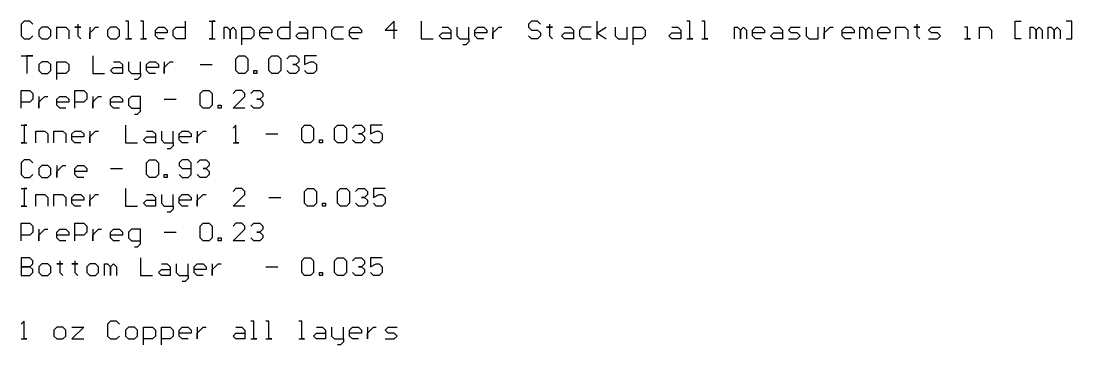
# Model space of a CAD drawing. Header units: millimetres. Extents: x 4 to 93, y 20 to 126.
# Drawn here: x 4.1 to 93.4, y 98.4 to 125.9 of the extents above; entities that cross this region are included whole.
import ezdxf

# ---------------------------------------------------------------- set-up
doc = ezdxf.new("R2010")
doc.units = ezdxf.units.MM
doc.layers.add('Mechanical2', color=216, linetype='Continuous')

msp = doc.modelspace()

# ---------------------------------------------------------------- linework, layer by layer
at = {"layer": 'Mechanical2'}
for p, q in [((4.322, 125.947), (4.068, 125.693)), ((4.068, 125.693), (4.068, 124.677)), ((4.83, 125.947), (4.322, 125.947)), ((5.084, 125.693), (4.83, 125.947)), ((5.846, 125.439), (5.592, 125.185)), ((5.592, 125.185), (5.592, 124.677)), ((6.354, 125.439), (5.846, 125.439)), ((6.608, 125.185), (6.354, 125.439)), ((6.608, 124.677), (6.608, 125.185)), ((7.115, 124.424), (7.115, 125.439)), ((7.115, 125.439), (7.877, 125.439)), ((7.877, 125.439), (8.131, 125.185)), ((8.131, 125.185), (8.131, 124.424)), ((8.893, 125.439), (8.639, 125.439)), ((8.639, 125.439), (9.147, 125.439)), ((8.893, 125.693), (8.893, 125.439)), ((9.147, 125.439), (8.893, 125.439)), ((8.893, 125.439), (8.893, 124.677)), ((9.909, 125.439), (9.909, 124.424)), ((9.909, 124.931), (10.162, 125.185)), ((10.162, 125.185), (10.416, 125.439)), ((10.416, 125.439), (10.67, 125.439)), ((11.686, 125.439), (11.432, 125.185)), ((11.432, 125.185), (11.432, 124.677)), ((12.194, 125.439), (11.686, 125.439)), ((12.448, 125.185), (12.194, 125.439)), ((12.448, 124.677), (12.448, 125.185)), ((13.209, 125.947), (12.956, 125.947)), ((13.209, 124.424), (13.209, 125.947)), ((14.479, 125.947), (14.225, 125.947)), ((14.479, 124.424), (14.479, 125.947)), ((15.495, 125.185), (15.749, 125.439)), ((15.495, 124.677), (15.495, 125.185)), ((15.749, 125.439), (16.256, 125.439)), ((16.256, 125.439), (16.51, 125.185)), ((16.51, 125.185), (16.51, 124.931)), ((17.018, 125.185), (17.272, 125.439)), ((17.018, 124.677), (17.018, 125.185)), ((17.272, 125.439), (18.034, 125.439)), ((18.034, 125.947), (18.034, 124.424)), ((20.065, 125.947), (20.573, 125.947)), ((20.573, 125.947), (20.319, 125.947)), ((20.319, 125.947), (20.319, 124.424)), ((21.335, 124.424), (21.335, 125.439)), ((21.335, 125.439), (21.589, 125.439)), ((21.589, 125.439), (21.843, 125.185)), ((21.843, 125.185), (22.097, 125.439)), ((21.843, 125.185), (21.843, 124.424)), ((21.843, 124.424), (21.843, 125.185)), ((22.097, 125.439), (22.35, 125.185)), ((22.35, 125.185), (22.35, 124.424)), ((22.858, 123.916), (22.858, 125.439)), ((22.858, 125.439), (23.62, 125.439)), ((23.62, 125.439), (23.874, 125.185)), ((23.874, 125.185), (23.874, 124.677)), ((24.382, 125.185), (24.636, 125.439)), ((24.382, 124.677), (24.382, 125.185)), ((24.636, 125.439), (25.144, 125.439)), ((25.144, 125.439), (25.397, 125.185)), ((25.397, 125.185), (25.397, 124.931)), ((25.905, 125.185), (26.159, 125.439)), ((25.905, 124.677), (25.905, 125.185)), ((26.159, 125.439), (26.921, 125.439)), ((26.921, 125.947), (26.921, 124.424)), ((27.683, 125.439), (28.191, 125.439)), ((28.191, 125.439), (28.445, 125.185)), ((28.445, 125.185), (28.445, 124.424)), ((28.952, 124.424), (28.952, 125.439)), ((28.952, 125.439), (29.714, 125.439)), ((29.714, 125.439), (29.968, 125.185)), ((29.968, 125.185), (29.968, 124.424)), ((30.73, 125.439), (30.476, 125.185)), ((30.476, 125.185), (30.476, 124.677)), ((31.492, 125.439), (30.73, 125.439)), ((31.999, 125.185), (32.253, 125.439)), ((31.999, 124.677), (31.999, 125.185)), ((32.253, 125.439), (32.761, 125.439)), ((32.761, 125.439), (33.015, 125.185)), ((33.015, 125.185), (33.015, 124.931)), ((35.808, 125.947), (35.046, 125.185)), ((35.046, 125.185), (36.062, 125.185)), ((35.808, 124.424), (35.808, 125.947)), ((38.093, 125.947), (38.093, 124.424)), ((39.871, 125.439), (40.379, 125.439)), ((40.379, 125.439), (40.633, 125.185)), ((40.633, 125.185), (40.633, 124.424)), ((41.14, 125.439), (41.14, 124.677)), ((42.156, 124.424), (42.156, 125.439)), ((42.664, 125.185), (42.918, 125.439)), ((42.664, 124.677), (42.664, 125.185)), ((42.918, 125.439), (43.426, 125.439)), ((43.426, 125.439), (43.68, 125.185)), ((43.68, 125.185), (43.68, 124.931)), ((44.187, 125.439), (44.187, 124.424)), ((44.187, 124.931), (44.441, 125.185)), ((44.441, 125.185), (44.695, 125.439)), ((44.695, 125.439), (44.949, 125.439)), ((47.488, 125.947), (47.234, 125.693)), ((47.234, 125.693), (47.234, 125.439)), ((47.234, 125.439), (47.488, 125.185)), ((47.996, 125.947), (47.488, 125.947)), ((47.488, 125.185), (47.996, 125.185)), ((48.25, 125.693), (47.996, 125.947)), ((47.996, 125.185), (48.25, 124.931)), ((49.012, 125.439), (48.758, 125.439)), ((48.758, 125.439), (49.266, 125.439)), ((49.012, 125.693), (49.012, 125.439)), ((49.266, 125.439), (49.012, 125.439)), ((49.012, 125.439), (49.012, 124.677)), ((50.281, 125.439), (50.789, 125.439)), ((50.789, 125.439), (51.043, 125.185)), ((51.043, 125.185), (51.043, 124.424)), ((51.805, 125.439), (51.551, 125.185)), ((51.551, 125.185), (51.551, 124.677)), ((52.567, 125.439), (51.805, 125.439)), ((53.075, 124.424), (53.075, 125.947)), ((53.075, 124.931), (53.836, 125.439)), ((54.598, 125.439), (54.598, 124.677)), ((55.614, 124.424), (55.614, 125.439)), ((56.122, 123.916), (56.122, 125.439)), ((56.122, 125.439), (56.883, 125.439)), ((56.883, 125.439), (57.137, 125.185)), ((57.137, 125.185), (57.137, 124.677)), ((59.422, 125.439), (59.93, 125.439)), ((59.93, 125.439), (60.184, 125.185)), ((60.184, 125.185), (60.184, 124.424)), ((60.946, 125.947), (60.692, 125.947)), ((60.946, 124.424), (60.946, 125.947)), ((62.216, 125.947), (61.962, 125.947)), ((62.216, 124.424), (62.216, 125.947)), ((64.755, 124.424), (64.755, 125.439)), ((64.755, 125.439), (65.009, 125.439)), ((65.009, 125.439), (65.263, 125.185)), ((65.263, 125.185), (65.517, 125.439)), ((65.263, 125.185), (65.263, 124.424)), ((65.263, 124.424), (65.263, 125.185)), ((65.517, 125.439), (65.77, 125.185)), ((65.77, 125.185), (65.77, 124.424)), ((66.278, 125.185), (66.532, 125.439)), ((66.278, 124.677), (66.278, 125.185)), ((66.532, 125.439), (67.04, 125.439)), ((67.04, 125.439), (67.294, 125.185)), ((67.294, 125.185), (67.294, 124.931)), ((68.056, 125.439), (68.564, 125.439)), ((68.564, 125.439), (68.817, 125.185)), ((68.817, 125.185), (68.817, 124.424)), ((69.325, 125.185), (69.579, 125.439)), ((69.579, 124.931), (69.325, 125.185)), ((69.579, 125.439), (70.341, 125.439)), ((70.849, 125.439), (70.849, 124.677)), ((71.864, 124.424), (71.864, 125.439)), ((72.372, 125.439), (72.372, 124.424)), ((72.372, 124.931), (72.626, 125.185)), ((72.626, 125.185), (72.88, 125.439)), ((72.88, 125.439), (73.134, 125.439)), ((73.896, 125.185), (74.15, 125.439)), ((73.896, 124.677), (73.896, 125.185)), ((74.15, 125.439), (74.658, 125.439)), ((74.658, 125.439), (74.911, 125.185)), ((74.911, 125.185), (74.911, 124.931)), ((75.419, 124.424), (75.419, 125.439)), ((75.419, 125.439), (75.673, 125.439)), ((75.673, 125.439), (75.927, 125.185)), ((75.927, 125.185), (76.181, 125.439)), ((75.927, 125.185), (75.927, 124.424)), ((75.927, 124.424), (75.927, 125.185)), ((76.181, 125.439), (76.435, 125.185)), ((76.435, 125.185), (76.435, 124.424)), ((76.943, 125.185), (77.197, 125.439)), ((76.943, 124.677), (76.943, 125.185)), ((77.197, 125.439), (77.705, 125.439)), ((77.705, 125.439), (77.958, 125.185)), ((77.958, 125.185), (77.958, 124.931)), ((78.466, 124.424), (78.466, 125.439)), ((78.466, 125.439), (79.228, 125.439)), ((79.228, 125.439), (79.482, 125.185)), ((79.482, 125.185), (79.482, 124.424)), ((80.244, 125.439), (79.99, 125.439)), ((79.99, 125.439), (80.498, 125.439)), ((80.244, 125.693), (80.244, 125.439)), ((80.498, 125.439), (80.244, 125.439)), ((80.244, 125.439), (80.244, 124.677)), ((81.259, 125.185), (81.513, 125.439)), ((81.513, 124.931), (81.259, 125.185)), ((81.513, 125.439), (82.275, 125.439)), ((84.56, 125.439), (84.306, 125.439)), ((84.56, 124.424), (84.56, 125.439)), ((85.576, 124.424), (85.576, 125.439)), ((85.576, 125.439), (86.338, 125.439)), ((86.338, 125.439), (86.592, 125.185)), ((86.592, 125.185), (86.592, 124.424)), ((88.623, 124.424), (88.623, 125.947)), ((88.623, 125.947), (89.131, 125.947)), ((89.893, 124.424), (89.893, 125.439)), ((89.893, 125.439), (90.147, 125.439)), ((90.147, 125.439), (90.4, 125.185)), ((90.4, 125.185), (90.654, 125.439)), ((90.4, 125.185), (90.4, 124.424)), ((90.4, 124.424), (90.4, 125.185)), ((90.654, 125.439), (90.908, 125.185)), ((90.908, 125.185), (90.908, 124.424)), ((91.416, 124.424), (91.416, 125.439)), ((91.416, 125.439), (91.67, 125.439)), ((91.67, 125.439), (91.924, 125.185)), ((91.924, 125.185), (92.178, 125.439)), ((91.924, 125.185), (91.924, 124.424)), ((91.924, 124.424), (91.924, 125.185)), ((92.178, 125.439), (92.432, 125.185)), ((92.432, 125.185), (92.432, 124.424)), ((93.447, 125.947), (92.94, 125.947)), ((93.447, 124.424), (93.447, 125.947)), ((4.068, 124.677), (4.322, 124.424)), ((4.322, 124.424), (4.83, 124.424)), ((4.83, 124.424), (5.084, 124.677)), ((5.592, 124.677), (5.846, 124.424)), ((5.846, 124.424), (6.354, 124.424)), ((6.354, 124.424), (6.608, 124.677)), ((8.893, 124.677), (9.147, 124.424)), ((9.909, 124.424), (9.909, 124.931)), ((11.432, 124.677), (11.686, 124.424)), ((11.686, 124.424), (12.194, 124.424)), ((12.194, 124.424), (12.448, 124.677)), ((12.956, 124.424), (13.463, 124.424)), ((13.463, 124.424), (13.209, 124.424)), ((14.225, 124.424), (14.733, 124.424)), ((14.733, 124.424), (14.479, 124.424)), ((16.51, 124.931), (15.495, 124.931)), ((15.749, 124.424), (15.495, 124.677)), ((16.256, 124.424), (15.749, 124.424)), ((17.272, 124.424), (17.018, 124.677)), ((18.034, 124.424), (17.272, 124.424)), ((20.319, 124.424), (20.065, 124.424)), ((20.065, 124.424), (20.573, 124.424)), ((23.62, 124.424), (22.858, 124.424)), ((23.874, 124.677), (23.62, 124.424)), ((25.397, 124.931), (24.382, 124.931)), ((24.636, 124.424), (24.382, 124.677)), ((25.144, 124.424), (24.636, 124.424)), ((26.159, 124.424), (25.905, 124.677)), ((26.921, 124.424), (26.159, 124.424)), ((27.429, 124.677), (27.683, 124.931)), ((27.683, 124.424), (27.429, 124.677)), ((27.683, 124.931), (28.445, 124.931)), ((28.445, 124.424), (27.683, 124.424)), ((30.476, 124.677), (30.73, 124.424)), ((30.73, 124.424), (31.492, 124.424)), ((33.015, 124.931), (31.999, 124.931)), ((32.253, 124.424), (31.999, 124.677)), ((32.761, 124.424), (32.253, 124.424)), ((38.093, 124.424), (39.109, 124.424)), ((39.617, 124.677), (39.871, 124.931)), ((39.871, 124.424), (39.617, 124.677)), ((39.871, 124.931), (40.633, 124.931)), ((40.633, 124.424), (39.871, 124.424)), ((41.14, 124.677), (41.394, 124.424)), ((41.394, 124.424), (42.156, 124.424)), ((42.156, 124.424), (42.156, 124.17)), ((43.68, 124.931), (42.664, 124.931)), ((42.918, 124.424), (42.664, 124.677)), ((43.426, 124.424), (42.918, 124.424)), ((44.187, 124.424), (44.187, 124.931)), ((47.488, 124.424), (47.234, 124.677)), ((47.996, 124.424), (47.488, 124.424)), ((48.25, 124.677), (47.996, 124.424)), ((48.25, 124.931), (48.25, 124.677)), ((49.012, 124.677), (49.266, 124.424)), ((50.028, 124.677), (50.281, 124.931)), ((50.281, 124.424), (50.028, 124.677)), ((50.281, 124.931), (51.043, 124.931)), ((51.043, 124.424), (50.281, 124.424)), ((51.551, 124.677), (51.805, 124.424)), ((51.805, 124.424), (52.567, 124.424)), ((53.075, 124.931), (53.836, 124.424)), ((54.598, 124.677), (54.852, 124.424)), ((54.852, 124.424), (55.614, 124.424)), ((56.883, 124.424), (56.122, 124.424)), ((57.137, 124.677), (56.883, 124.424)), ((59.169, 124.677), (59.422, 124.931)), ((59.422, 124.424), (59.169, 124.677)), ((59.422, 124.931), (60.184, 124.931)), ((60.184, 124.424), (59.422, 124.424)), ((60.692, 124.424), (61.2, 124.424)), ((61.2, 124.424), (60.946, 124.424)), ((61.962, 124.424), (62.47, 124.424)), ((62.47, 124.424), (62.216, 124.424)), ((67.294, 124.931), (66.278, 124.931)), ((66.532, 124.424), (66.278, 124.677)), ((67.04, 124.424), (66.532, 124.424)), ((67.802, 124.677), (68.056, 124.931)), ((68.056, 124.424), (67.802, 124.677)), ((68.056, 124.931), (68.817, 124.931)), ((68.817, 124.424), (68.056, 124.424)), ((69.325, 124.424), (70.087, 124.424)), ((70.087, 124.931), (69.579, 124.931)), ((70.341, 124.677), (70.087, 124.931)), ((70.087, 124.424), (70.341, 124.677)), ((70.849, 124.677), (71.103, 124.424)), ((71.103, 124.424), (71.864, 124.424)), ((72.372, 124.424), (72.372, 124.931)), ((74.911, 124.931), (73.896, 124.931)), ((74.15, 124.424), (73.896, 124.677)), ((74.658, 124.424), (74.15, 124.424)), ((77.958, 124.931), (76.943, 124.931)), ((77.197, 124.424), (76.943, 124.677)), ((77.705, 124.424), (77.197, 124.424)), ((80.244, 124.677), (80.498, 124.424)), ((81.259, 124.424), (82.021, 124.424)), ((82.021, 124.931), (81.513, 124.931)), ((82.275, 124.677), (82.021, 124.931)), ((82.021, 124.424), (82.275, 124.677)), ((84.306, 124.424), (84.814, 124.424)), ((84.814, 124.424), (84.56, 124.424)), ((89.131, 124.424), (88.623, 124.424)), ((92.94, 124.424), (93.447, 124.424)), ((41.902, 123.916), (41.648, 123.916)), ((42.156, 124.17), (41.902, 123.916)), ((4.068, 123.001), (5.084, 123.001)), ((5.084, 123.001), (4.576, 123.001)), ((4.576, 123.001), (4.576, 121.478)), ((5.846, 122.494), (5.592, 122.24)), ((6.354, 122.494), (5.846, 122.494)), ((6.608, 122.24), (6.354, 122.494)), ((7.115, 120.97), (7.115, 122.494)), ((7.115, 122.494), (7.877, 122.494)), ((7.877, 122.494), (8.131, 122.24)), ((10.162, 123.001), (10.162, 121.478)), ((11.94, 122.494), (12.448, 122.494)), ((12.448, 122.494), (12.702, 122.24)), ((13.209, 122.494), (13.209, 121.732)), ((14.225, 121.478), (14.225, 122.494)), ((14.733, 122.24), (14.987, 122.494)), ((14.987, 122.494), (15.495, 122.494)), ((15.495, 122.494), (15.749, 122.24)), ((16.256, 122.494), (16.256, 121.478)), ((16.51, 122.24), (16.764, 122.494)), ((16.764, 122.494), (17.018, 122.494)), ((22.35, 122.747), (22.604, 123.001)), ((22.35, 121.732), (22.35, 122.747)), ((22.604, 123.001), (23.112, 123.001)), ((23.112, 123.001), (23.366, 122.747)), ((23.366, 122.747), (23.366, 121.732)), ((25.144, 122.747), (25.397, 123.001)), ((25.144, 121.732), (25.144, 122.747)), ((25.397, 123.001), (25.905, 123.001)), ((25.905, 123.001), (26.159, 122.747)), ((26.159, 122.747), (26.159, 121.732)), ((26.667, 122.747), (26.921, 123.001)), ((26.921, 123.001), (27.429, 123.001)), ((27.429, 123.001), (27.683, 122.747)), ((27.683, 122.494), (27.429, 122.24)), ((27.683, 122.747), (27.683, 122.494)), ((29.206, 123.001), (28.191, 123.001)), ((28.191, 123.001), (28.191, 122.24)), ((28.191, 122.24), (28.698, 122.494)), ((28.698, 122.494), (28.952, 122.494)), ((28.952, 122.494), (29.206, 122.24)), ((5.592, 122.24), (5.592, 121.732)), ((5.592, 121.732), (5.846, 121.478)), ((6.354, 121.478), (6.608, 121.732)), ((6.608, 121.732), (6.608, 122.24)), ((8.131, 121.732), (7.877, 121.478)), ((8.131, 122.24), (8.131, 121.732)), ((11.686, 121.732), (11.94, 121.986)), ((11.94, 121.478), (11.686, 121.732)), ((11.94, 121.986), (12.702, 121.986)), ((12.702, 122.24), (12.702, 121.478)), ((13.209, 121.732), (13.463, 121.478)), ((14.733, 121.732), (14.733, 122.24)), ((15.749, 121.986), (14.733, 121.986)), ((14.987, 121.478), (14.733, 121.732)), ((15.749, 122.24), (15.749, 121.986)), ((16.256, 121.986), (16.51, 122.24)), ((16.256, 121.478), (16.256, 121.986)), ((19.303, 122.24), (20.319, 122.24)), ((22.604, 121.478), (22.35, 121.732)), ((23.366, 121.732), (23.112, 121.478)), ((23.874, 121.478), (23.874, 121.732)), ((23.874, 121.732), (24.128, 121.732)), ((24.128, 121.732), (24.128, 121.478)), ((25.397, 121.478), (25.144, 121.732)), ((26.159, 121.732), (25.905, 121.478)), ((26.921, 121.478), (26.667, 121.732)), ((27.429, 122.24), (27.175, 122.24)), ((27.175, 122.24), (27.429, 122.24)), ((27.429, 122.24), (27.683, 121.986)), ((27.683, 121.732), (27.429, 121.478)), ((27.683, 121.986), (27.683, 121.732)), ((28.445, 121.478), (28.191, 121.732)), ((29.206, 121.732), (28.952, 121.478)), ((29.206, 122.24), (29.206, 121.732)), ((5.846, 121.478), (6.354, 121.478)), ((7.877, 121.478), (7.115, 121.478)), ((10.162, 121.478), (11.178, 121.478)), ((12.702, 121.478), (11.94, 121.478)), ((13.463, 121.478), (14.225, 121.478)), ((13.971, 120.97), (13.717, 120.97)), ((14.225, 121.224), (13.971, 120.97)), ((14.225, 121.478), (14.225, 121.224)), ((15.495, 121.478), (14.987, 121.478)), ((23.112, 121.478), (22.604, 121.478)), ((24.128, 121.478), (23.874, 121.478)), ((25.905, 121.478), (25.397, 121.478)), ((27.429, 121.478), (26.921, 121.478)), ((28.952, 121.478), (28.445, 121.478)), ((4.068, 118.532), (4.068, 120.056)), ((4.068, 120.056), (4.83, 120.056)), ((4.83, 120.056), (5.084, 119.802)), ((5.084, 119.802), (5.084, 119.294)), ((8.639, 118.532), (8.639, 120.056)), ((8.639, 120.056), (9.401, 120.056)), ((9.401, 120.056), (9.655, 119.802)), ((9.655, 119.802), (9.655, 119.294)), ((19.303, 119.802), (19.557, 120.056)), ((19.303, 118.786), (19.303, 119.802)), ((19.557, 120.056), (20.065, 120.056)), ((20.065, 120.056), (20.319, 119.802)), ((20.319, 119.802), (20.319, 118.786)), ((22.35, 120.056), (22.097, 119.802)), ((22.858, 120.056), (22.35, 120.056)), ((23.112, 119.802), (22.858, 120.056)), ((23.112, 119.548), (23.112, 119.802)), ((23.62, 119.802), (23.874, 120.056)), ((23.874, 120.056), (24.382, 120.056)), ((24.382, 120.056), (24.636, 119.802)), ((24.636, 119.802), (24.636, 119.548)), ((4.83, 119.04), (4.068, 119.04)), ((5.084, 119.294), (4.83, 119.04)), ((5.592, 119.548), (5.592, 118.532)), ((5.592, 119.04), (5.846, 119.294)), ((5.592, 118.532), (5.592, 119.04)), ((5.846, 119.294), (6.1, 119.548)), ((6.1, 119.548), (6.354, 119.548)), ((7.115, 119.294), (7.369, 119.548)), ((7.115, 118.786), (7.115, 119.294)), ((8.131, 119.04), (7.115, 119.04)), ((7.369, 119.548), (7.877, 119.548)), ((7.877, 119.548), (8.131, 119.294)), ((8.131, 119.294), (8.131, 119.04)), ((9.401, 119.04), (8.639, 119.04)), ((9.655, 119.294), (9.401, 119.04)), ((10.162, 119.548), (10.162, 118.532)), ((10.162, 119.04), (10.416, 119.294)), ((10.162, 118.532), (10.162, 119.04)), ((10.416, 119.294), (10.67, 119.548)), ((10.67, 119.548), (10.924, 119.548)), ((11.686, 119.294), (11.94, 119.548)), ((11.686, 118.786), (11.686, 119.294)), ((12.702, 119.04), (11.686, 119.04)), ((11.94, 119.548), (12.448, 119.548)), ((12.448, 119.548), (12.702, 119.294)), ((12.702, 119.294), (12.702, 119.04)), ((13.463, 119.548), (13.209, 119.294)), ((13.209, 119.294), (13.209, 118.786)), ((14.225, 119.548), (13.463, 119.548)), ((14.225, 118.278), (14.225, 119.548)), ((16.256, 119.294), (17.272, 119.294)), ((22.097, 118.532), (23.112, 119.548)), ((24.382, 119.294), (24.128, 119.294)), ((24.128, 119.294), (24.382, 119.294)), ((24.636, 119.548), (24.382, 119.294)), ((24.382, 119.294), (24.636, 119.04)), ((24.636, 119.04), (24.636, 118.786)), ((7.369, 118.532), (7.115, 118.786)), ((7.877, 118.532), (7.369, 118.532)), ((11.94, 118.532), (11.686, 118.786)), ((12.448, 118.532), (11.94, 118.532)), ((13.209, 118.786), (13.463, 118.532)), ((13.463, 118.532), (14.225, 118.532)), ((13.717, 118.024), (13.971, 118.024)), ((13.971, 118.024), (14.225, 118.278)), ((19.557, 118.532), (19.303, 118.786)), ((20.065, 118.532), (19.557, 118.532)), ((20.319, 118.786), (20.065, 118.532)), ((20.827, 118.532), (20.827, 118.786)), ((20.827, 118.786), (21.081, 118.786)), ((21.081, 118.532), (20.827, 118.532)), ((21.081, 118.786), (21.081, 118.532)), ((23.112, 118.532), (22.097, 118.532)), ((23.874, 118.532), (23.62, 118.786)), ((24.382, 118.532), (23.874, 118.532)), ((24.636, 118.786), (24.382, 118.532)), ((4.068, 117.11), (4.576, 117.11)), ((4.576, 117.11), (4.322, 117.11)), ((4.322, 117.11), (4.322, 115.587)), ((12.956, 117.11), (12.956, 115.587)), ((22.35, 117.11), (22.097, 116.856)), ((22.35, 115.587), (22.35, 117.11)), ((27.937, 116.856), (28.191, 117.11)), ((28.191, 117.11), (28.698, 117.11)), ((28.698, 117.11), (28.952, 116.856)), ((30.73, 116.856), (30.984, 117.11)), ((30.984, 117.11), (31.492, 117.11)), ((31.492, 117.11), (31.745, 116.856)), ((32.253, 116.856), (32.507, 117.11)), ((32.507, 117.11), (33.015, 117.11)), ((33.015, 117.11), (33.269, 116.856)), ((34.792, 117.11), (33.777, 117.11)), ((33.777, 117.11), (33.777, 116.348)), ((5.338, 115.587), (5.338, 116.602)), ((5.338, 116.602), (6.1, 116.602)), ((6.1, 116.602), (6.354, 116.348)), ((6.354, 116.348), (6.354, 115.587)), ((6.861, 115.587), (6.861, 116.602)), ((6.861, 116.602), (7.623, 116.602)), ((7.623, 116.602), (7.877, 116.348)), ((7.877, 116.348), (7.877, 115.587)), ((8.385, 116.348), (8.639, 116.602)), ((8.385, 115.841), (8.385, 116.348)), ((8.639, 116.602), (9.147, 116.602)), ((9.147, 116.602), (9.401, 116.348)), ((9.401, 116.348), (9.401, 116.094)), ((9.909, 116.602), (9.909, 115.587)), ((9.909, 116.094), (10.162, 116.348)), ((10.162, 116.348), (10.416, 116.602)), ((10.416, 116.602), (10.67, 116.602)), ((14.733, 116.602), (15.241, 116.602)), ((15.241, 116.602), (15.495, 116.348)), ((15.495, 116.348), (15.495, 115.587)), ((16.003, 116.602), (16.003, 115.841)), ((17.018, 115.587), (17.018, 116.602)), ((17.526, 116.348), (17.78, 116.602)), ((17.526, 115.841), (17.526, 116.348)), ((17.78, 116.602), (18.288, 116.602)), ((18.288, 116.602), (18.542, 116.348)), ((18.542, 116.348), (18.542, 116.094)), ((19.05, 116.602), (19.05, 115.587)), ((19.05, 116.094), (19.303, 116.348)), ((19.303, 116.348), (19.557, 116.602)), ((19.557, 116.602), (19.811, 116.602)), ((24.89, 116.348), (25.905, 116.348)), ((27.937, 115.841), (27.937, 116.856)), ((28.952, 116.856), (28.952, 115.841)), ((30.73, 115.841), (30.73, 116.856)), ((31.745, 116.856), (31.745, 115.841)), ((33.015, 116.348), (32.761, 116.348)), ((32.761, 116.348), (33.015, 116.348)), ((33.269, 116.602), (33.015, 116.348)), ((33.015, 116.348), (33.269, 116.094)), ((33.269, 116.856), (33.269, 116.602)), ((33.777, 116.348), (34.285, 116.602)), ((34.285, 116.602), (34.539, 116.602)), ((34.539, 116.602), (34.792, 116.348)), ((34.792, 116.348), (34.792, 115.841)), ((4.322, 115.587), (4.068, 115.587)), ((4.068, 115.587), (4.576, 115.587)), ((9.401, 116.094), (8.385, 116.094)), ((8.639, 115.587), (8.385, 115.841)), ((9.147, 115.587), (8.639, 115.587)), ((9.909, 115.587), (9.909, 116.094)), ((12.956, 115.587), (13.971, 115.587)), ((14.479, 115.841), (14.733, 116.094)), ((14.733, 115.587), (14.479, 115.841)), ((14.733, 116.094), (15.495, 116.094)), ((15.495, 115.587), (14.733, 115.587)), ((16.003, 115.841), (16.256, 115.587)), ((16.256, 115.587), (17.018, 115.587)), ((17.018, 115.333), (16.764, 115.079)), ((17.018, 115.587), (17.018, 115.333)), ((18.542, 116.094), (17.526, 116.094)), ((17.78, 115.587), (17.526, 115.841)), ((18.288, 115.587), (17.78, 115.587)), ((19.05, 115.587), (19.05, 116.094)), ((22.097, 115.587), (22.604, 115.587)), ((22.604, 115.587), (22.35, 115.587)), ((28.191, 115.587), (27.937, 115.841)), ((28.698, 115.587), (28.191, 115.587)), ((28.952, 115.841), (28.698, 115.587)), ((29.46, 115.587), (29.46, 115.841)), ((29.46, 115.841), (29.714, 115.841)), ((29.714, 115.587), (29.46, 115.587)), ((29.714, 115.841), (29.714, 115.587)), ((30.984, 115.587), (30.73, 115.841)), ((31.492, 115.587), (30.984, 115.587)), ((31.745, 115.841), (31.492, 115.587)), ((32.507, 115.587), (32.253, 115.841)), ((33.015, 115.587), (32.507, 115.587)), ((33.269, 115.841), (33.015, 115.587)), ((33.269, 116.094), (33.269, 115.841)), ((34.031, 115.587), (33.777, 115.841)), ((34.539, 115.587), (34.031, 115.587)), ((34.792, 115.841), (34.539, 115.587)), ((16.764, 115.079), (16.51, 115.079)), ((4.322, 114.164), (4.068, 113.911)), ((4.068, 113.911), (4.068, 112.895)), ((4.83, 114.164), (4.322, 114.164)), ((5.084, 113.911), (4.83, 114.164)), ((5.846, 113.657), (5.592, 113.403)), ((6.354, 113.657), (5.846, 113.657)), ((6.608, 113.403), (6.354, 113.657)), ((7.115, 113.657), (7.115, 112.641)), ((7.369, 113.403), (7.623, 113.657)), ((7.623, 113.657), (7.877, 113.657)), ((8.639, 113.403), (8.893, 113.657)), ((8.893, 113.657), (9.401, 113.657)), ((9.401, 113.657), (9.655, 113.403)), ((14.733, 113.911), (14.987, 114.164)), ((14.733, 112.895), (14.733, 113.911)), ((14.987, 114.164), (15.495, 114.164)), ((15.495, 114.164), (15.749, 113.911)), ((15.749, 113.911), (15.749, 112.895)), ((17.78, 114.164), (17.526, 113.911)), ((17.526, 113.911), (17.526, 113.657)), ((17.526, 113.657), (17.78, 113.403)), ((18.288, 114.164), (17.78, 114.164)), ((18.542, 113.911), (18.288, 114.164)), ((18.542, 112.895), (18.542, 113.911)), ((19.05, 113.911), (19.303, 114.164)), ((19.303, 114.164), (19.811, 114.164)), ((19.811, 114.164), (20.065, 113.911)), ((20.065, 113.657), (19.811, 113.403)), ((20.065, 113.911), (20.065, 113.657)), ((4.068, 112.895), (4.322, 112.641)), ((4.322, 112.641), (4.83, 112.641)), ((4.83, 112.641), (5.084, 112.895)), ((5.592, 113.403), (5.592, 112.895)), ((5.592, 112.895), (5.846, 112.641)), ((5.846, 112.641), (6.354, 112.641)), ((6.354, 112.641), (6.608, 112.895)), ((6.608, 112.895), (6.608, 113.403)), ((7.115, 113.149), (7.369, 113.403)), ((7.115, 112.641), (7.115, 113.149)), ((8.639, 112.895), (8.639, 113.403)), ((9.655, 113.149), (8.639, 113.149)), ((8.893, 112.641), (8.639, 112.895)), ((9.401, 112.641), (8.893, 112.641)), ((9.655, 113.403), (9.655, 113.149)), ((11.686, 113.403), (12.702, 113.403)), ((14.987, 112.641), (14.733, 112.895)), ((15.495, 112.641), (14.987, 112.641)), ((15.749, 112.895), (15.495, 112.641)), ((16.256, 112.641), (16.256, 112.895)), ((16.256, 112.895), (16.51, 112.895)), ((16.51, 112.641), (16.256, 112.641)), ((16.51, 112.895), (16.51, 112.641)), ((17.526, 112.895), (17.78, 112.641)), ((17.78, 113.403), (18.542, 113.403)), ((17.78, 112.641), (18.288, 112.641)), ((18.288, 112.641), (18.542, 112.895)), ((19.303, 112.641), (19.05, 112.895)), ((19.811, 112.641), (19.303, 112.641)), ((19.811, 113.403), (19.557, 113.403)), ((19.557, 113.403), (19.811, 113.403)), ((19.811, 113.403), (20.065, 113.149)), ((20.065, 112.895), (19.811, 112.641)), ((20.065, 113.149), (20.065, 112.895)), ((4.068, 111.727), (4.576, 111.727)), ((4.576, 111.727), (4.322, 111.727)), ((4.322, 111.727), (4.322, 110.203)), ((12.956, 111.727), (12.956, 110.203)), ((22.35, 111.727), (22.097, 111.473)), ((22.858, 111.727), (22.35, 111.727)), ((23.112, 111.473), (22.858, 111.727)), ((28.191, 111.473), (28.445, 111.727)), ((28.445, 111.727), (28.952, 111.727)), ((28.952, 111.727), (29.206, 111.473)), ((30.984, 111.473), (31.238, 111.727)), ((31.238, 111.727), (31.745, 111.727)), ((31.745, 111.727), (31.999, 111.473)), ((32.507, 111.473), (32.761, 111.727)), ((32.761, 111.727), (33.269, 111.727)), ((33.269, 111.727), (33.523, 111.473)), ((35.046, 111.727), (34.031, 111.727)), ((34.031, 111.727), (34.031, 110.965)), ((5.338, 110.203), (5.338, 111.219)), ((5.338, 111.219), (6.1, 111.219)), ((6.1, 111.219), (6.354, 110.965)), ((6.354, 110.965), (6.354, 110.203)), ((6.861, 110.203), (6.861, 111.219)), ((6.861, 111.219), (7.623, 111.219)), ((7.623, 111.219), (7.877, 110.965)), ((7.877, 110.965), (7.877, 110.203)), ((8.385, 110.965), (8.639, 111.219)), ((8.385, 110.457), (8.385, 110.965)), ((8.639, 111.219), (9.147, 111.219)), ((9.147, 111.219), (9.401, 110.965)), ((9.401, 110.965), (9.401, 110.711)), ((9.909, 111.219), (9.909, 110.203)), ((9.909, 110.711), (10.162, 110.965)), ((10.162, 110.965), (10.416, 111.219)), ((10.416, 111.219), (10.67, 111.219)), ((14.733, 111.219), (15.241, 111.219)), ((15.241, 111.219), (15.495, 110.965)), ((15.495, 110.965), (15.495, 110.203)), ((16.003, 111.219), (16.003, 110.457)), ((17.018, 110.203), (17.018, 111.219)), ((17.526, 110.965), (17.78, 111.219)), ((17.526, 110.457), (17.526, 110.965)), ((17.78, 111.219), (18.288, 111.219)), ((18.288, 111.219), (18.542, 110.965)), ((18.542, 110.965), (18.542, 110.711)), ((19.05, 111.219), (19.05, 110.203)), ((19.05, 110.711), (19.303, 110.965)), ((19.303, 110.965), (19.557, 111.219)), ((19.557, 111.219), (19.811, 111.219)), ((22.097, 110.203), (23.112, 111.219)), ((23.112, 111.219), (23.112, 111.473)), ((25.144, 110.965), (26.159, 110.965)), ((28.191, 110.457), (28.191, 111.473)), ((29.206, 111.473), (29.206, 110.457)), ((30.984, 110.457), (30.984, 111.473)), ((31.999, 111.473), (31.999, 110.457)), ((33.269, 110.965), (33.015, 110.965)), ((33.015, 110.965), (33.269, 110.965)), ((33.523, 111.219), (33.269, 110.965)), ((33.269, 110.965), (33.523, 110.711)), ((33.523, 111.473), (33.523, 111.219)), ((34.031, 110.965), (34.539, 111.219)), ((34.539, 111.219), (34.792, 111.219)), ((34.792, 111.219), (35.046, 110.965)), ((35.046, 110.965), (35.046, 110.457)), ((4.322, 110.203), (4.068, 110.203)), ((4.068, 110.203), (4.576, 110.203)), ((9.401, 110.711), (8.385, 110.711)), ((8.639, 110.203), (8.385, 110.457)), ((9.147, 110.203), (8.639, 110.203)), ((9.909, 110.203), (9.909, 110.711)), ((12.956, 110.203), (13.971, 110.203)), ((14.479, 110.457), (14.733, 110.711)), ((14.733, 110.203), (14.479, 110.457)), ((14.733, 110.711), (15.495, 110.711)), ((15.495, 110.203), (14.733, 110.203)), ((16.003, 110.457), (16.256, 110.203)), ((16.256, 110.203), (17.018, 110.203)), ((17.018, 109.949), (16.764, 109.695)), ((17.018, 110.203), (17.018, 109.949)), ((18.542, 110.711), (17.526, 110.711)), ((17.78, 110.203), (17.526, 110.457)), ((18.288, 110.203), (17.78, 110.203)), ((19.05, 110.203), (19.05, 110.711)), ((23.112, 110.203), (22.097, 110.203)), ((28.445, 110.203), (28.191, 110.457)), ((28.952, 110.203), (28.445, 110.203)), ((29.206, 110.457), (28.952, 110.203)), ((29.714, 110.203), (29.714, 110.457)), ((29.714, 110.457), (29.968, 110.457)), ((29.968, 110.203), (29.714, 110.203)), ((29.968, 110.457), (29.968, 110.203)), ((31.238, 110.203), (30.984, 110.457)), ((31.745, 110.203), (31.238, 110.203)), ((31.999, 110.457), (31.745, 110.203)), ((32.761, 110.203), (32.507, 110.457)), ((33.269, 110.203), (32.761, 110.203)), ((33.523, 110.457), (33.269, 110.203)), ((33.523, 110.711), (33.523, 110.457)), ((34.285, 110.203), (34.031, 110.457)), ((34.792, 110.203), (34.285, 110.203)), ((35.046, 110.457), (34.792, 110.203)), ((16.764, 109.695), (16.51, 109.695)), ((4.068, 107.258), (4.068, 108.781)), ((4.068, 108.781), (4.83, 108.781)), ((4.83, 108.781), (5.084, 108.527)), ((5.084, 108.527), (5.084, 108.019)), ((5.592, 108.273), (5.592, 107.258)), ((5.846, 108.019), (6.1, 108.273)), ((6.1, 108.273), (6.354, 108.273)), ((7.115, 108.019), (7.369, 108.273)), ((7.369, 108.273), (7.877, 108.273)), ((7.877, 108.273), (8.131, 108.019)), ((8.639, 107.258), (8.639, 108.781)), ((8.639, 108.781), (9.401, 108.781)), ((9.401, 108.781), (9.655, 108.527)), ((9.655, 108.527), (9.655, 108.019)), ((10.162, 108.273), (10.162, 107.258)), ((10.416, 108.019), (10.67, 108.273)), ((10.67, 108.273), (10.924, 108.273)), ((11.686, 108.019), (11.94, 108.273)), ((11.94, 108.273), (12.448, 108.273)), ((12.448, 108.273), (12.702, 108.019)), ((13.463, 108.273), (13.209, 108.019)), ((14.225, 108.273), (13.463, 108.273)), ((14.225, 107.004), (14.225, 108.273)), ((19.303, 108.527), (19.557, 108.781)), ((19.303, 107.511), (19.303, 108.527)), ((19.557, 108.781), (20.065, 108.781)), ((20.065, 108.781), (20.319, 108.527)), ((20.319, 108.527), (20.319, 107.511)), ((22.35, 108.781), (22.097, 108.527)), ((22.097, 107.258), (23.112, 108.273)), ((22.858, 108.781), (22.35, 108.781)), ((23.112, 108.527), (22.858, 108.781)), ((23.112, 108.273), (23.112, 108.527)), ((23.62, 108.527), (23.874, 108.781)), ((23.874, 108.781), (24.382, 108.781)), ((24.382, 108.781), (24.636, 108.527)), ((24.636, 108.273), (24.382, 108.019)), ((24.636, 108.527), (24.636, 108.273)), ((4.83, 107.765), (4.068, 107.765)), ((5.084, 108.019), (4.83, 107.765)), ((5.592, 107.765), (5.846, 108.019)), ((5.592, 107.258), (5.592, 107.765)), ((7.115, 107.511), (7.115, 108.019)), ((8.131, 107.765), (7.115, 107.765)), ((7.369, 107.258), (7.115, 107.511)), ((7.877, 107.258), (7.369, 107.258)), ((8.131, 108.019), (8.131, 107.765)), ((9.401, 107.765), (8.639, 107.765)), ((9.655, 108.019), (9.401, 107.765)), ((10.162, 107.765), (10.416, 108.019)), ((10.162, 107.258), (10.162, 107.765)), ((11.686, 107.511), (11.686, 108.019)), ((12.702, 107.765), (11.686, 107.765)), ((11.94, 107.258), (11.686, 107.511)), ((12.448, 107.258), (11.94, 107.258)), ((12.702, 108.019), (12.702, 107.765)), ((13.209, 108.019), (13.209, 107.511)), ((13.209, 107.511), (13.463, 107.258)), ((13.463, 107.258), (14.225, 107.258)), ((16.256, 108.019), (17.272, 108.019)), ((19.557, 107.258), (19.303, 107.511)), ((20.065, 107.258), (19.557, 107.258)), ((20.319, 107.511), (20.065, 107.258)), ((20.827, 107.258), (20.827, 107.511)), ((20.827, 107.511), (21.081, 107.511)), ((21.081, 107.258), (20.827, 107.258)), ((21.081, 107.511), (21.081, 107.258)), ((23.112, 107.258), (22.097, 107.258)), ((23.874, 107.258), (23.62, 107.511)), ((24.382, 107.258), (23.874, 107.258)), ((24.382, 108.019), (24.128, 108.019)), ((24.128, 108.019), (24.382, 108.019)), ((24.382, 108.019), (24.636, 107.765)), ((24.636, 107.511), (24.382, 107.258)), ((24.636, 107.765), (24.636, 107.511)), ((13.717, 106.75), (13.971, 106.75)), ((13.971, 106.75), (14.225, 107.004)), ((4.068, 105.835), (4.068, 104.312)), ((4.83, 105.835), (4.068, 105.835)), ((5.084, 105.581), (4.83, 105.835)), ((5.084, 105.328), (5.084, 105.581)), ((7.369, 105.581), (7.369, 105.328)), ((8.639, 105.581), (8.639, 105.328)), ((14.225, 105.835), (14.225, 104.312)), ((27.937, 105.581), (28.191, 105.835)), ((27.937, 104.566), (27.937, 105.581)), ((28.191, 105.835), (28.698, 105.835)), ((28.698, 105.835), (28.952, 105.581)), ((28.952, 105.581), (28.952, 104.566)), ((30.73, 105.581), (30.984, 105.835)), ((30.73, 104.566), (30.73, 105.581)), ((30.984, 105.835), (31.492, 105.835)), ((31.492, 105.835), (31.745, 105.581)), ((31.745, 105.581), (31.745, 104.566)), ((32.253, 105.581), (32.507, 105.835)), ((32.507, 105.835), (33.015, 105.835)), ((33.015, 105.835), (33.269, 105.581)), ((33.269, 105.581), (33.269, 105.328)), ((34.792, 105.835), (33.777, 105.835)), ((33.777, 105.835), (33.777, 105.074)), ((4.83, 105.074), (4.068, 105.074)), ((4.068, 105.074), (4.83, 105.074)), ((4.83, 105.074), (5.084, 105.328)), ((5.084, 104.82), (4.83, 105.074)), ((5.084, 104.566), (5.084, 104.82)), ((5.846, 105.328), (5.592, 105.074)), ((5.592, 105.074), (5.592, 104.566)), ((6.354, 105.328), (5.846, 105.328)), ((6.608, 105.074), (6.354, 105.328)), ((6.608, 104.566), (6.608, 105.074)), ((7.369, 105.328), (7.115, 105.328)), ((7.115, 105.328), (7.623, 105.328)), ((7.623, 105.328), (7.369, 105.328)), ((7.369, 105.328), (7.369, 104.566)), ((8.639, 105.328), (8.385, 105.328)), ((8.385, 105.328), (8.893, 105.328)), ((8.893, 105.328), (8.639, 105.328)), ((8.639, 105.328), (8.639, 104.566)), ((9.909, 105.328), (9.655, 105.074)), ((9.655, 105.074), (9.655, 104.566)), ((10.416, 105.328), (9.909, 105.328)), ((10.67, 105.074), (10.416, 105.328)), ((10.67, 104.566), (10.67, 105.074)), ((11.178, 104.312), (11.178, 105.328)), ((11.178, 105.328), (11.432, 105.328)), ((11.432, 105.328), (11.686, 105.074)), ((11.686, 105.074), (11.94, 105.328)), ((11.686, 105.074), (11.686, 104.312)), ((11.686, 104.312), (11.686, 105.074)), ((11.94, 105.328), (12.194, 105.074)), ((12.194, 105.074), (12.194, 104.312)), ((15.749, 104.566), (16.003, 104.82)), ((16.003, 105.328), (16.51, 105.328)), ((16.003, 104.82), (16.764, 104.82)), ((16.51, 105.328), (16.764, 105.074)), ((16.764, 105.074), (16.764, 104.312)), ((17.272, 105.328), (17.272, 104.566)), ((18.288, 104.312), (18.288, 105.328)), ((18.796, 105.074), (19.05, 105.328)), ((18.796, 104.566), (18.796, 105.074)), ((19.811, 104.82), (18.796, 104.82)), ((19.05, 105.328), (19.557, 105.328)), ((19.557, 105.328), (19.811, 105.074)), ((19.811, 105.074), (19.811, 104.82)), ((20.319, 105.328), (20.319, 104.312)), ((20.319, 104.82), (20.573, 105.074)), ((20.319, 104.312), (20.319, 104.82)), ((20.573, 105.074), (20.827, 105.328)), ((20.827, 105.328), (21.081, 105.328)), ((24.89, 105.074), (25.905, 105.074)), ((33.015, 105.074), (32.761, 105.074)), ((32.761, 105.074), (33.015, 105.074)), ((33.269, 105.328), (33.015, 105.074)), ((33.015, 105.074), (33.269, 104.82)), ((33.269, 104.82), (33.269, 104.566)), ((33.777, 105.074), (34.285, 105.328)), ((34.285, 105.328), (34.539, 105.328)), ((34.539, 105.328), (34.792, 105.074)), ((34.792, 105.074), (34.792, 104.566)), ((4.068, 104.312), (4.83, 104.312)), ((4.83, 104.312), (5.084, 104.566)), ((5.592, 104.566), (5.846, 104.312)), ((5.846, 104.312), (6.354, 104.312)), ((6.354, 104.312), (6.608, 104.566)), ((7.369, 104.566), (7.623, 104.312)), ((8.639, 104.566), (8.893, 104.312)), ((9.655, 104.566), (9.909, 104.312)), ((9.909, 104.312), (10.416, 104.312)), ((10.416, 104.312), (10.67, 104.566)), ((14.225, 104.312), (15.241, 104.312)), ((16.003, 104.312), (15.749, 104.566)), ((16.764, 104.312), (16.003, 104.312)), ((17.272, 104.566), (17.526, 104.312)), ((17.526, 104.312), (18.288, 104.312)), ((18.034, 103.804), (17.78, 103.804)), ((18.288, 104.058), (18.034, 103.804)), ((18.288, 104.312), (18.288, 104.058)), ((19.05, 104.312), (18.796, 104.566)), ((19.557, 104.312), (19.05, 104.312)), ((28.191, 104.312), (27.937, 104.566)), ((28.698, 104.312), (28.191, 104.312)), ((28.952, 104.566), (28.698, 104.312)), ((29.46, 104.312), (29.46, 104.566)), ((29.46, 104.566), (29.714, 104.566)), ((29.714, 104.312), (29.46, 104.312)), ((29.714, 104.566), (29.714, 104.312)), ((30.984, 104.312), (30.73, 104.566)), ((31.492, 104.312), (30.984, 104.312)), ((31.745, 104.566), (31.492, 104.312)), ((32.507, 104.312), (32.253, 104.566)), ((33.015, 104.312), (32.507, 104.312)), ((33.269, 104.566), (33.015, 104.312)), ((34.031, 104.312), (33.777, 104.566)), ((34.539, 104.312), (34.031, 104.312)), ((34.792, 104.566), (34.539, 104.312)), ((4.322, 100.452), (4.068, 100.198)), ((4.322, 98.928), (4.322, 100.452)), ((11.686, 100.452), (11.432, 100.198)), ((11.432, 100.198), (11.432, 99.182)), ((12.194, 100.452), (11.686, 100.452)), ((12.448, 100.198), (12.194, 100.452)), ((23.874, 100.452), (23.62, 100.452)), ((23.874, 98.928), (23.874, 100.452)), ((25.144, 100.452), (24.89, 100.452)), ((25.144, 98.928), (25.144, 100.452)), ((27.937, 100.452), (27.683, 100.452)), ((27.937, 98.928), (27.937, 100.452)), ((7.115, 99.944), (6.861, 99.69)), ((6.861, 99.69), (6.861, 99.182)), ((7.623, 99.944), (7.115, 99.944)), ((7.877, 99.69), (7.623, 99.944)), ((7.877, 99.182), (7.877, 99.69)), ((8.385, 99.944), (9.401, 99.944)), ((9.401, 99.944), (8.385, 98.928)), ((13.209, 99.944), (12.956, 99.69)), ((12.956, 99.69), (12.956, 99.182)), ((13.717, 99.944), (13.209, 99.944)), ((13.971, 99.69), (13.717, 99.944)), ((13.971, 99.182), (13.971, 99.69)), ((14.479, 98.421), (14.479, 99.944)), ((14.479, 99.944), (15.241, 99.944)), ((15.241, 99.944), (15.495, 99.69)), ((15.495, 99.69), (15.495, 99.182)), ((16.003, 98.421), (16.003, 99.944)), ((16.003, 99.944), (16.764, 99.944)), ((16.764, 99.944), (17.018, 99.69)), ((17.018, 99.69), (17.018, 99.182)), ((17.526, 99.69), (17.78, 99.944)), ((17.526, 99.182), (17.526, 99.69)), ((18.542, 99.436), (17.526, 99.436)), ((17.78, 99.944), (18.288, 99.944)), ((18.288, 99.944), (18.542, 99.69)), ((18.542, 99.69), (18.542, 99.436)), ((19.05, 99.944), (19.05, 98.928)), ((19.05, 99.436), (19.303, 99.69)), ((19.05, 98.928), (19.05, 99.436)), ((19.303, 99.69), (19.557, 99.944)), ((19.557, 99.944), (19.811, 99.944)), ((22.097, 99.182), (22.35, 99.436)), ((22.35, 99.944), (22.858, 99.944)), ((22.35, 99.436), (23.112, 99.436)), ((22.858, 99.944), (23.112, 99.69)), ((23.112, 99.69), (23.112, 98.928)), ((28.952, 99.182), (29.206, 99.436)), ((29.206, 99.944), (29.714, 99.944)), ((29.206, 99.436), (29.968, 99.436)), ((29.714, 99.944), (29.968, 99.69)), ((29.968, 99.69), (29.968, 98.928)), ((30.476, 99.944), (30.476, 99.182)), ((31.492, 98.928), (31.492, 99.944)), ((31.999, 99.69), (32.253, 99.944)), ((31.999, 99.182), (31.999, 99.69)), ((33.015, 99.436), (31.999, 99.436)), ((32.253, 99.944), (32.761, 99.944)), ((32.761, 99.944), (33.015, 99.69)), ((33.015, 99.69), (33.015, 99.436)), ((33.523, 99.944), (33.523, 98.928)), ((33.523, 99.436), (33.777, 99.69)), ((33.523, 98.928), (33.523, 99.436)), ((33.777, 99.69), (34.031, 99.944)), ((34.031, 99.944), (34.285, 99.944)), ((35.046, 99.69), (35.3, 99.944)), ((35.3, 99.436), (35.046, 99.69)), ((35.3, 99.944), (36.062, 99.944)), ((35.808, 99.436), (35.3, 99.436)), ((36.062, 99.182), (35.808, 99.436)), ((4.068, 98.928), (4.576, 98.928)), ((4.576, 98.928), (4.322, 98.928)), ((6.861, 99.182), (7.115, 98.928)), ((7.115, 98.928), (7.623, 98.928)), ((7.623, 98.928), (7.877, 99.182)), ((8.385, 98.928), (9.401, 98.928)), ((11.432, 99.182), (11.686, 98.928)), ((11.686, 98.928), (12.194, 98.928)), ((12.194, 98.928), (12.448, 99.182)), ((12.956, 99.182), (13.209, 98.928)), ((13.209, 98.928), (13.717, 98.928)), ((13.717, 98.928), (13.971, 99.182)), ((15.241, 98.928), (14.479, 98.928)), ((15.495, 99.182), (15.241, 98.928)), ((16.764, 98.928), (16.003, 98.928)), ((17.018, 99.182), (16.764, 98.928)), ((17.78, 98.928), (17.526, 99.182)), ((18.288, 98.928), (17.78, 98.928)), ((22.35, 98.928), (22.097, 99.182)), ((23.112, 98.928), (22.35, 98.928)), ((23.62, 98.928), (24.128, 98.928)), ((24.128, 98.928), (23.874, 98.928)), ((24.89, 98.928), (25.397, 98.928)), ((25.397, 98.928), (25.144, 98.928)), ((27.683, 98.928), (28.191, 98.928)), ((28.191, 98.928), (27.937, 98.928)), ((29.206, 98.928), (28.952, 99.182)), ((29.968, 98.928), (29.206, 98.928)), ((30.476, 99.182), (30.73, 98.928)), ((30.73, 98.928), (31.492, 98.928)), ((31.238, 98.421), (30.984, 98.421)), ((31.492, 98.675), (31.238, 98.421)), ((31.492, 98.928), (31.492, 98.675)), ((32.253, 98.928), (31.999, 99.182)), ((32.761, 98.928), (32.253, 98.928)), ((35.046, 98.928), (35.808, 98.928)), ((35.808, 98.928), (36.062, 99.182))]:
    msp.add_line(p, q, dxfattribs=at)

doc.saveas('drawing.dxf')
